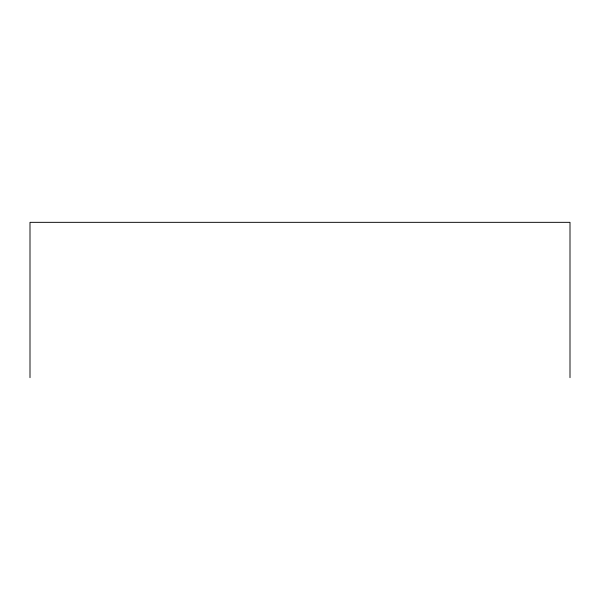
<?xml version="1.0" encoding="UTF-8"?>
<svg xmlns="http://www.w3.org/2000/svg" width="600" height="600" viewBox="0 0 600 600"><rect width="100%" height="100%" fill="white"/><g stroke="black" fill="none" stroke-linecap="round" stroke-linejoin="round"><path stroke-width="0.9" d="M570 377.663L570 222.337L30 222.337L30 377.663"/></g></svg>
